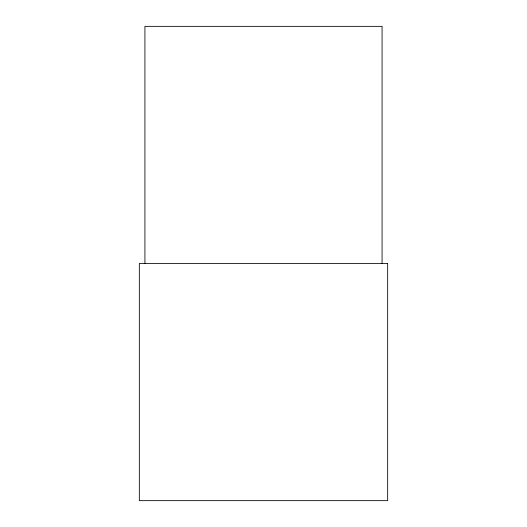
<?xml version="1.0" encoding="UTF-8"?>
<svg xmlns="http://www.w3.org/2000/svg" width="527" height="527" viewBox="0 0 527 527"><rect width="100%" height="100%" fill="white"/><g stroke="black" fill="none" stroke-linecap="round" stroke-linejoin="round"><path stroke-width="0.79" d="M382.075 263.5L382.075 26.35L144.925 26.35L144.925 263.5M387.668 263.5L139.332 263.5L139.332 500.65L387.668 500.65L387.668 263.5"/></g></svg>
